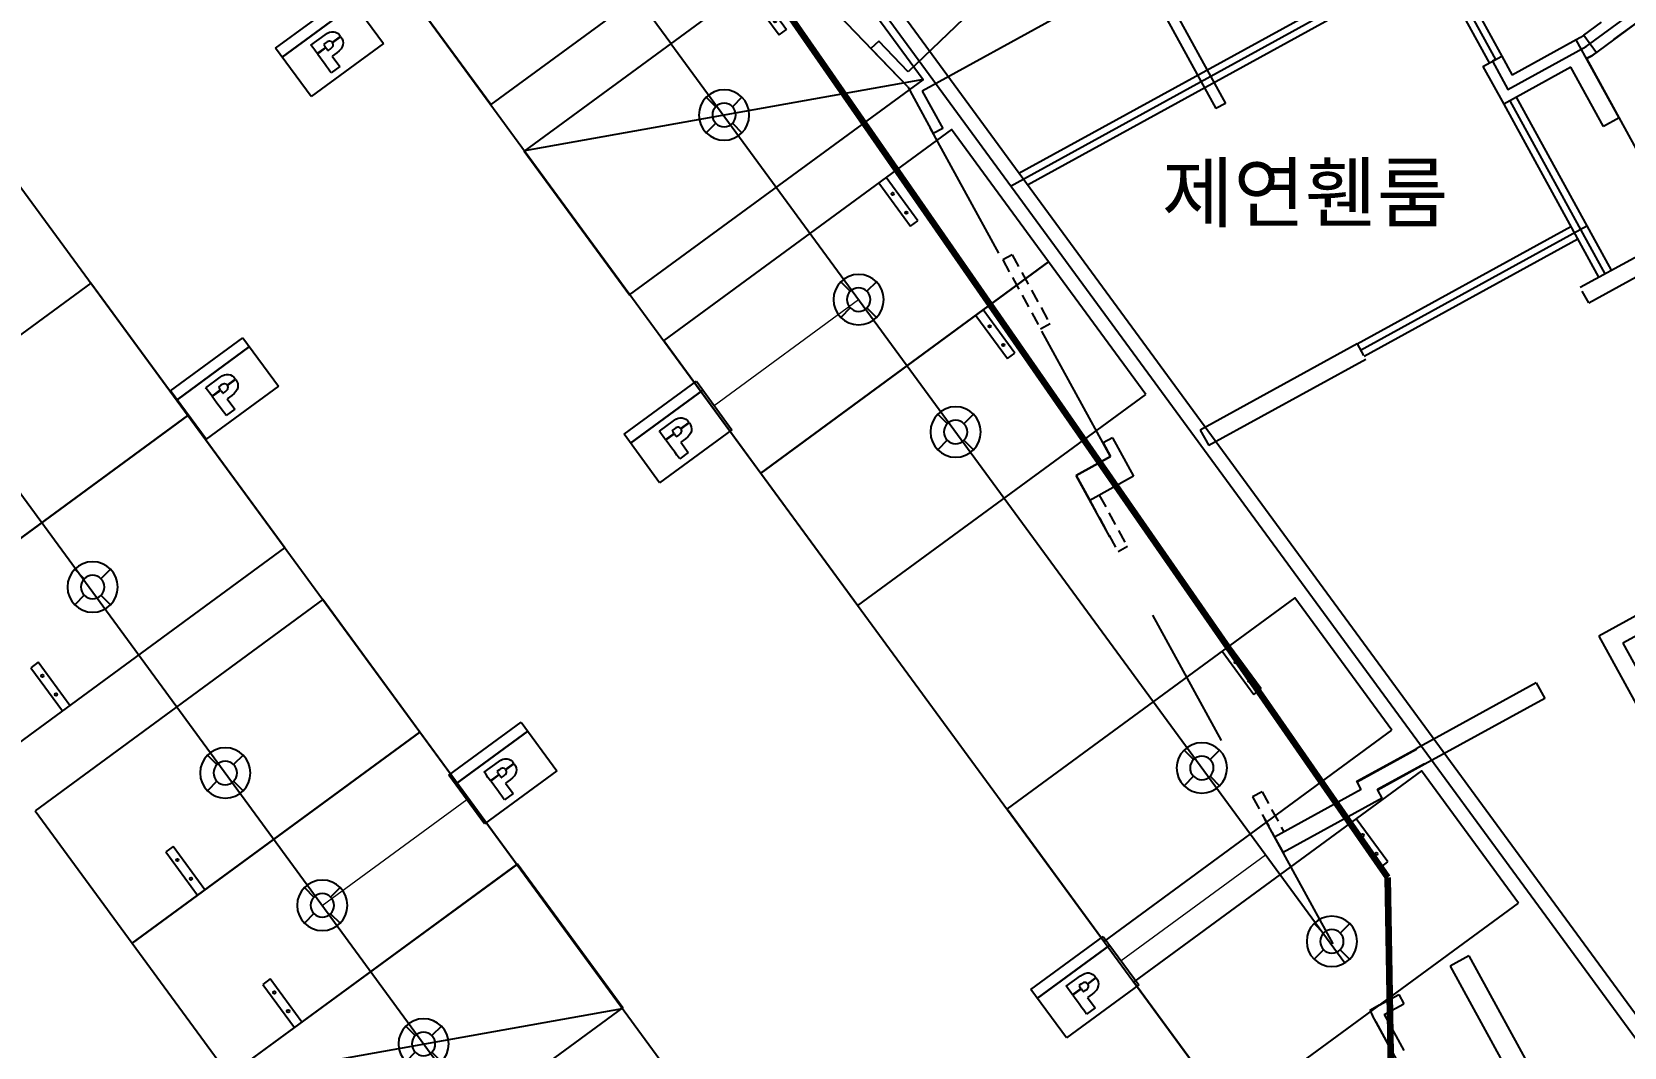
# Model space of a CAD drawing. Header units: millimetres. Extents: x 75184266 to 76346726, y -35077925 to -33679385.
# Drawn here: x 75387357 to 75409672, y -34979865 to -34965641 of the extents above; entities that cross this region are included whole.
import ezdxf
from ezdxf.enums import TextEntityAlignment as Align

# ---------------------------------------------------------------- set-up
doc = ezdxf.new("R2010")
doc.units = ezdxf.units.MM
doc.header["$LTSCALE"] = 50
doc.header["$MEASUREMENT"] = 0
doc.linetypes.add('HIDDEN2', pattern=[0.1875, 0.125, -0.0625])
doc.linetypes.add('XR-지하3층$0$H', pattern=[1.3, 0.8, -0.5])
for name, color, linetype in [('0-유도관제', 6, 'CONTINUOUS'), ('COL', 2, 'CONTINUOUS'), ('XR-지하3층$0$0중앙선', 1, 'CONTINUOUS'), ('XR-지하3층$0$A-주차', 9, 'CONTINUOUS'), ('XR-지하3층$0$일반주차', 8, 'CONTINUOUS'), ('XR-지하3층$0$확장형주차', 8, 'CONTINUOUS')]:
    doc.layers.add(name, color=color, linetype=linetype)
doc.layers.add('DEFPOINT', color=142, linetype='CONTINUOUS', plot=False)
doc.layers.add('건축', color=8, linetype='CONTINUOUS', plot=False)
for name, color, linetype, lineweight in [('구역제어-S.C.M', 2, 'CONTINUOUS', 100), ('주차유도-LGM', 6, 'CONTINUOUS', 20), ('주차유도-USM', 1, 'CONTINUOUS', 35), ('주차유도-레이스웨이', 1, 'CONTINUOUS', 25)]:
    doc.layers.add(name, color=color, linetype=linetype, lineweight=lineweight)
doc.styles.add('XR-지하3층$0$맑은고딕', font='malgun.ttf')

# ---------------------------------------------------------------- blocks, each defined once
blk = doc.blocks.new('XR-지하3층$0$일반형 주차')
at = {"layer": 'XR-지하3층$0$일반주차'}
for p, q in [((750.0025255382062, 3865.002096235752), (0.0025255680084229, 3865.002096235752)), ((750.0025255531073, 3735.002096228302), (750.0025255382062, 3865.002096235752)), ((0.0025255531072617, 3735.002096235752), (750.0025255531073, 3735.002096228302))]:
    blk.add_line(p, q, dxfattribs=at)
blk.add_lwpolyline([(2299.999999940395, 4999.999999992549), (-2.98023224e-08, 4999.999999992549), (-1.49011612e-08, 0), (2299.999999985099, 7.4505806e-09)], close=True, dxfattribs=at)
for centre in [(237.502578869462, 3800.000696554781), (562.5025884062052, 3800.000446856022)]:
    blk.add_circle(centre, 17.49999999999998, dxfattribs=at)
blk = doc.blocks.new('XR-지하3층$0$확장형 주차')
at = {"layer": 'XR-지하3층$0$확장형주차', "color": 7}
for p, q in [((0.0025260448455811, 3834.999964468181), (800.0025492608546, 3835.00025024265)), ((0.0026125609874725, 3964.999964468182), (800.0026358217001, 3965.000250250101)), ((800.0025492608546, 3835.00025024265), (800.0026358217001, 3965.000250250101))]:
    blk.add_line(p, q, dxfattribs=at)
blk.add_lwpolyline([(2499.999999918044, 5099.999999972061), (0, -3.7252903e-08)], dxfattribs=at)
blk.add_lwpolyline([(2500.078474617488, 5090.950575601309), (0.0784746472900224, 5090.950575564056), (0.07847469199350599, -9.049424413591623), (2500.078474691994, -9.049424413591623)], close=True, dxfattribs=at)
for centre in [(237.5025781989098, 3900.000624813139), (612.5025877356528, 3900.000375129283)]:
    blk.add_circle(centre, 17.49999999999998, dxfattribs=at)
blk = doc.blocks.new('XR-지하3층$0$A$C73B52ADF')
at = {"layer": 'XR-지하3층$0$A-주차', "elevation": 1.5171617e-09}
for points in [[(-2037.699036538601, 2465.633505687117), (-37.69903653115035, 2465.633505679667), (-37.69903653860092, -1134.366494312882), (-2037.69903653115, -1134.366494312882)], [(-1166.27766495198, 2020.734899297357), (-1166.277664892375, 1870.734899297357), (-1832.191412292421, 1870.734898999333), (-1832.191412337124, 2020.734898991883)]]:
    blk.add_lwpolyline(points, close=True, dxfattribs=at)
blk = doc.blocks.new('1503-B1F')
at = {"layer": 'COL'}
for p, q in [((-18353.37233641743, -17982.15800632536), (-19962.99905213714, -19523.8551332429)), ((-16573.07473626732, -18043.60305363685), (-15516.79626007378, -19967.73942624777)), ((-16704.56469340622, -18115.78609300405), (-15648.28621722758, -20039.92246562988)), ((-10065.82192872464, -19067.816838786), (-8743.50889824331, -18097.71980790794)), ((-17810.06413345039, -18722.66369307041), (-19763.89769592881, -19795.24480915815)), ((-20374.56280232966, -19094.1572400555), (-20482.89000229538, -19197.91280731559)), ((-19962.99905213714, -19523.8551332429), (-20374.56280232966, -19094.1572400555)), ((-10598.97949855029, -19076.16592911631), (-11497.49420572817, -19569.41669810563)), ((-10540.93427269161, -19044.3012830317), (-10598.97949764132, -19076.16592773795)), ((-10493.22811771929, -19009.30230909586), (-10540.93427269161, -19044.3012830317)), ((-10493.22811771929, -19009.30230909586), (-10315.77134375274, -19251.18883904815)), ((-10493.22811770439, -19009.3023090735, 0.0931605571381934), (-10315.77134375274, -19251.18883904815, 0.0931605571381934)), ((-19967.57069088518, -19735.93789420277), (-20482.89000228047, -19197.91280733049)), ((-11643.3516074717, -19303.7201622501), (-11497.49420569837, -19569.41669819504)), ((-10454.61341869831, -19339.14584189653), (-10379.3315795809, -19297.81894449889)), ((-10379.3315795809, -19297.81894449889), (-10315.77134375274, -19251.18883904815)), ((-11906.3315217942, -19448.08624093979), (-11616.10804119706, -19976.76269119233)), ((-10673.76334834098, -19459.45090901106), (-11616.10804119706, -19976.76269119233)), ((-10219.01020012796, -20287.83763901144), (-10673.76334834098, -19459.45090901106)), ((-19967.57069088518, -19735.93789420277), (-19609.06159694493, -20389.00467839092)), ((-19763.89769592881, -19795.24480915815), (-19477.57163985073, -20316.82163906843)), ((-15516.79626007378, -19967.73942624777), (-15648.28621722758, -20039.92246562988)), ((-9999.860271587968, -20167.53257323057), (-10219.01020012796, -20287.83763901144)), ((-19477.57163985073, -20316.82163906843), (-19609.06159694493, -20389.00467840582)), ((-13668.91045202315, -23333.88232880086), (-15869.17573465407, -24541.74518773705)), ((-13548.60538636148, -23553.03225741535), (-15748.87066906691, -24760.89511627704)), ((-17097.93745853007, -24651.60719514638), (-17229.42741563916, -24723.79023451358)), ((-17229.42741563916, -24723.79023452848), (-17125.96504232287, -24912.25920376927)), ((-17097.93745853007, -24651.60719514638), (-16801.98698019981, -25190.71605006605)), ((-17125.96504233777, -24912.25920375437), (-17608.09488528967, -25176.93034810573)), ((-17608.09488528967, -25176.93034810573), (-17413.20067892969, -25531.95323245228)), ((-16801.98698019981, -25190.71605006605), (-17415.6067802906, -25527.57023378461)), ((-8154.586660578848, -26261.55343792587), (-10284.72396609187, -27430.91867580265)), ((-8034.281594961883, -26480.70336646587), (-9945.268971905112, -27529.76353880018)), ((-10284.72396609187, -27430.91867578775), (-8788.128949701786, -30157.14378700406)), ((-9945.268971890213, -27529.76353881508), (-8568.979021146892, -30036.83872135729)), ((-11159.26861807704, -28082.12651642412), (-12842.34006939828, -29006.06942049414)), ((-11159.26861807704, -28082.12651642412), (-11038.96355247497, -28301.27644500882)), ((-11038.96355247497, -28301.27644500882), (-12722.03500379622, -29225.21934909374)), ((-13612.55116374791, -29577.18663271517), (-14826.64176791906, -30243.67669635266)), ((-13316.92615528405, -29700.09250877053), (-14706.3367023468, -30462.82662481815)), ((-14826.64176791906, -30243.67669635266), (-14706.3367023468, -30462.82662481815)), ((-12104.25109377503, -31909.12378851324), (-10439.22898553311, -34942.15879973024)), ((-12367.23100803792, -32053.48986736685), (-11387.9477738291, -33837.37028571218)), ((-13086.0427736789, -32448.09048258513), (-13013.8597343415, -32579.58043967933)), ((-13086.0427736789, -32448.09048258513), (-13013.8597343415, -32579.58043967933)), ((-13493.66164082288, -32671.85790466518, -4.4663195e-09), (-13452.75791849196, -32746.36888035387, -4.4663195e-09)), ((-13289.98864425719, -32731.16482239217), (-13013.28699336946, -33235.20965806395))]:
    blk.add_line(p, q, dxfattribs=at)
for points in [[(-9999.860271573069, -20167.53257326037), (-10598.97949855029, -19076.16592911631)], [(-11906.3315217942, -19448.08624093979), (-11643.3516074717, -19303.7201622501)], [(-10423.82586532831, -22761.67080704123), (-9003.734328314662, -21982.09398172051), (-9061.480759844184, -21876.90201597661)], [(-10544.13093097508, -22542.52087847143), (-9737.659193933008, -22099.79823695868)], [(-15869.17573465407, -24541.74518773705), (-15748.87066906691, -24760.89511627704)], [(-13670.29759530723, -29471.99466704578), (-12837.52786679566, -29014.83541763574), (-12842.34006939828, -29006.06942049414)], [(-12722.03500378132, -29225.21934909374), (-12726.84720639884, -29216.45335193724), (-13384.29699204862, -29577.36854881794), (-13379.48478944599, -29586.13454600424)], [(-13612.55116374791, -29577.18663271517), (-13670.29759530723, -29471.99466701597)], [(-13316.92615528405, -29700.09250877053), (-13379.48478941619, -29586.13454589993)], [(-12104.25109377503, -31909.12378851324), (-12367.23100803792, -32053.48986736685)], [(-13362.17168374359, -32599.67486532778), (-13086.0427736789, -32448.09048258513)], [(-13144.77695047855, -33307.39269753546), (-13452.75791849196, -32746.36888035387)], [(-13289.98864427209, -32731.16482239217), (-13013.8597343713, -32579.58043966442)]]:
    blk.add_lwpolyline(points, dxfattribs=at)
for points in [[(-13670.29759530723, -29471.99466704578), (-13675.10979790985, -29463.22866988927), (-12842.34006939828, -29006.06942049414), (-12837.52786679566, -29014.83541763574)], [(-13379.48478944599, -29586.13454600424), (-13384.29699204862, -29577.36854881794), (-12726.84720639884, -29216.45335193724), (-12722.03500378132, -29225.21934909374)]]:
    blk.add_lwpolyline(points, close=True, dxfattribs=at)
at = {"layer": 'COL', "elevation": -4.4663195e-09}
blk.add_lwpolyline([(-13362.1716837734, -32599.67486529797), (-13493.66164088249, -32671.85790468007)], dxfattribs=at)
at = {"layer": 'DEFPOINT', "linetype": 'HIDDEN2', "ltscale": 30}
for p, q in [((-18505.50670959055, -22087.55306173116), (-18636.99666665494, -22159.73610112816)), ((-18505.50670959055, -22087.55306173116), (-17973.75833626091, -23056.19571531564)), ((-18636.99666665494, -22159.73610112816), (-18105.24829335511, -23128.37875466794)), ((-17973.75833626091, -23056.19571531564), (-18105.24829335511, -23128.37875466794)), ((-13668.91045203805, -23333.88232884556), (-13548.60538636148, -23553.03225741535)), ((-17415.6067802906, -25527.57023376972), (-17021.00616501271, -26246.3819994703)), ((-17284.11682315171, -25455.38719446212), (-16889.51620790362, -26174.198960118)), ((-16889.51620790362, -26174.198960118), (-17021.00616501271, -26246.3819995299)), ((-15003.13277883828, -29610.46983980387), (-15134.62273587286, -29682.65287915617)), ((-15003.13277882337, -29610.46983986348), (-14695.15181082487, -30171.49365695566)), ((-15134.62273596227, -29682.65287920088), (-14826.64176790416, -30243.67669634521))]:
    blk.add_line(p, q, dxfattribs=at)
blk.add_lwpolyline([(-10423.82586532831, -22761.67080704123), (-10544.13093097508, -22542.52087847143)], dxfattribs=at)
at = {"layer": 'XR-지하3층$0$0중앙선', "color": 7, "linetype": 'XR-지하3층$0$H', "ltscale": 50}
for points in [[(-7082.554725825788, -16879.1832935363), (-10379.33157968521, -19297.8189445287), (-10454.61342024803, -19339.14584266394), (-9460.604167744517, -21149.16531775892)], [(-12442.19536742568, -34587.22828020901), (-17608.09488540887, -25176.93034807593), (-17125.96504247188, -24912.25920373946), (-19967.57069095969, -19735.93789420277), (-24052.08151680231, -15471.45712736994), (-24449.28125011921, -15851.89420754462), (-28620.25505483151, -11497.14076782018), (-30363.34858502448, -9677.243807792664), (-31874.72134834528, -8099.277594476937), (-30946.71833512187, -7210.438234902917), (-31932.39622429013, -6181.3298349306), (-26212.72006455064, -703.0358825027942), (-23508.15827739239, -3526.764895625413), (-22641.54067750275, -2696.720357529819), (-17204.74895215034, -8373.065637134017), (-18161.63921867311, -9289.57314777374), (-16733.2709094584, -10780.87760289013), (-16671.25046885013, -10721.47455371171), (-16068.28321893513, -10279.11580405384), (-16575.91643613577, -9587.174692533912), (-12141.33005319536, -6333.800503544509), (-10632.94747470319, -8389.83600831777), (-10632.94747470319, -8389.83600831777), (-8922.809707775712, -7135.216616548598)]]:
    blk.add_lwpolyline(points, dxfattribs=at)
blk = doc.blocks.new('센서')
at = {"layer": '0-유도관제', "color": 0}
for p, q in [((405935.3982498521, 34224.46239639449), (406072.0329226733, 34087.99772493518)), ((406310.9948484533, 34088.1464764195), (406447.4595194956, 34224.78114950398)), ((405935.7170031206, 33712.40112547556), (406072.1816741596, 33849.03579856004)), ((406311.1435999428, 33849.18455004436), (406447.7782727624, 33712.71987858505))]:
    blk.add_line(p, q, dxfattribs=at)
for major_axis, ratio, start_param, end_param in [((-6.110276085397167e-12, 362.0820671227044), 0.9999999975051042, 2.801804347482335, 9.084989654661921), ((-0.3386371830511741, 168.9712919898011), 0.999999997519907, 2.862310370331367, 9.145495677510954)]:
    blk.add_ellipse((406191.5882613072, 33968.59113748977), major_axis=major_axis, ratio=ratio, start_param=start_param, end_param=end_param, dxfattribs=at)
blk = doc.blocks.new('만공차등')
at = {"layer": '0-유도관제', "color": 0}
for p, q in [((305754.6925491464, 78525.26289685772), (306596.9213140719, 78525.26289685772)), ((305754.6925488412, 77268.68577393962), (305754.6925491464, 78525.26289685772)), ((306442.4718264272, 77268.68577399442), (306442.4718267323, 78525.26289690888)), ((306442.4718267323, 78525.26289685772), (306442.4718264272, 77268.68577404559)), ((306596.9213140719, 78525.26289690888), (306596.921313765, 77268.68577409674)), ((306184.5810311973, 78101.27162425118), (306184.5810311973, 77951.8255880229)), ((306190.9369771428, 78101.27162425118), (306190.9369771428, 77951.8255880229)), ((306184.5810311973, 77837.58285066979), (306184.5810311973, 77692.77812396227)), ((306190.9369771428, 77837.62571566956), (306190.9369771428, 77692.67704466436)), ((306596.921313765, 77268.68577409674), (305754.6925488394, 77268.68577409674))]:
    blk.add_line(p, q, dxfattribs=at)
for points in [[(305857.8262654963, 77951.8255880229), (305857.8262654963, 77951.8255880229), (305857.8262654963, 78101.27162425118), (305857.8262654963, 78101.27162425118)], [(305857.8262654963, 78101.27162425118), (305857.8262654963, 78101.27162425118), (306043.7902255465, 78101.27162425118), (306184.5810311973, 78101.27162425118)], [(306190.9369771428, 78101.27162425118), (306273.7235575634, 78101.27162425118), (306339.3381096954, 78101.27162425118), (306339.3381096954, 78101.27162425118)], [(306339.3381096954, 78101.27162425118), (306339.3381096954, 78101.27162425118), (306339.3381096954, 77853.94664561523), (306339.3381096954, 77853.94664561523)], [(306036.5046033164, 77951.8255880229), (306036.5046033164, 77951.8255880229), (305857.8262654963, 77951.8255880229), (305857.8262654963, 77951.8255880229)], [(306036.5046033164, 77870.36928695955), (306036.5046033164, 77870.36928695955), (306036.5046033164, 77951.8255880229), (306036.5046033164, 77951.8255880229)], [(306134.0550928985, 77951.8255880229), (306134.0550928985, 77951.8255880229), (306134.0550928985, 77915.36732424462), (306134.0550928985, 77915.36732424462)], [(306184.5810311973, 77951.8255880229), (306158.8293997225, 77951.8255880229), (306134.0550928985, 77951.8255880229), (306134.0550928985, 77951.8255880229)], [(306134.0550928985, 77915.36732424462), (306134.0550928985, 77886.6824440281), (306139.0366274408, 77866.53733731108), (306148.9996965217, 77854.9320040972)], [(306241.4591672858, 77951.8255880229), (306241.4591672858, 77951.8255880229), (306216.6872643485, 77951.8255880229), (306190.9369771428, 77951.8255880229)], [(306225.693431598, 77852.63283430593), (306236.2039220578, 77862.70538766627), (306241.4591672858, 77881.64616734612), (306241.4591672858, 77909.45517335643)], [(306241.4591672858, 77909.45517335643), (306241.4591672858, 77909.45517335643), (306241.4591672858, 77951.8255880229), (306241.4591672858, 77951.8255880229)], [(306077.5612066772, 77736.52476000546), (306050.19013777, 77765.75706159719), (306036.5046033164, 77810.37190391523), (306036.5046033164, 77870.36928695955)], [(306184.5810311973, 77692.77812396227), (306139.2866154901, 77694.11886890973), (306103.6133406488, 77708.70108092291), (306077.5612066772, 77736.52476000546)], [(306148.9996965217, 77854.9320040972), (306158.3834987911, 77844.00142123301), (306170.2439436842, 77838.21837008934), (306184.5810311973, 77837.58285066979)], [(306190.9369771428, 77837.62571566956), (306204.4598237976, 77838.38434357518), (306216.0453086148, 77843.38671645032), (306225.693431598, 77852.63283430593)], [(306339.3381096954, 77853.94664561523), (306339.3381096954, 77800.080382007), (306326.5284494479, 77759.73542644053), (306300.9091289513, 77732.91177891585)]]:
    blk.add_open_spline(points, degree=3, dxfattribs=at)
blk.add_open_spline([(306300.9091289513, 77732.91177891585), (306275.2898084546, 77706.08813138385), (306238.8315446727, 77692.67630761785), (306191.5343376019, 77692.67630761785), (306191.3350389376, 77692.67630761785), (306191.1359187865, 77692.67655330368), (306190.9369771428, 77692.67704466436)], degree=3, knots=[0.4989771303049109, 0.4989771303049109, 0.4989771303049109, 0.4989771303049109, 0.9979542606098218, 0.9979542606098218, 0.9979542606098218, 1, 1, 1, 1], dxfattribs=at)

msp = doc.modelspace()

# ---------------------------------------------------------------- linework, layer by layer
at = {"layer": '건축'}
for p, q in [((75389887.62179966, -34961338.13206789), (75407647.28659111, -34985561.97726866)), ((75385048.76436512, -34964885.73107682), (75399523.07001013, -34984628.40884977))]:
    msp.add_line(p, q, dxfattribs=at)
at = {"layer": '건축', "ltscale": 0.5}
for p, q in [((75410707.52772203, -34980941.40723848), (75398700.45751393, -34964563.99170647)), ((75410765.0843897, -34980681.65648676), (75398965.43135498, -34964587.15403649)), ((75401073.59687862, -34967800.90869099), (75406135.21511446, -34965022.27071549)), ((75401190.78790626, -34967622.49807262), (75405911.77314535, -34965030.85479654)), ((75401310.0566261, -34967785.17833939), (75406008.01719786, -34965206.17473937)), ((75407299.82311304, -34965200.76494241), (75407781.04337536, -34966077.36465684)), ((75407475.1430559, -34965104.52088995), (75407956.36331822, -34965981.12060439)), ((75409106.48680823, -34965686.70275111), (75409356.4362233, -34965503.3307508)), ((75408071.26685616, -34966606.04110695), (75409401.8408821, -34969029.83931679)), ((75408158.92682758, -34966557.9190807), (75409489.50085351, -34968981.71729054)), ((75407983.60688475, -34966654.1631332), (75409314.18091068, -34969077.96134304)), ((75405930.80447394, -34970011.28277081), (75408924.3924982, -34968367.91557486)), ((75405978.92650017, -34970098.94274224), (75409147.8344673, -34968359.33149382)), ((75406027.0485264, -34970186.60271367), (75409020.63655071, -34968543.2355177))]:
    msp.add_line(p, q, dxfattribs=at)
msp.add_lwpolyline([(75407387.48298202, -34965152.64272954), (75407868.70324458, -34966029.24244381), (75407824.87325877, -34966053.30345695), (75408042.91369991, -34966450.48994995), (75409139.60286102, -34965848.44886177), (75409747.66615674, -34965402.64844421)], dxfattribs=at)
at = {"layer": '구역제어-S.C.M', "ltscale": 0.5}
for p, q in [((75406360.76448373, -34977489.77793352), (75395457.38202491, -34961784.32167494)), ((75406549.76367193, -34988954.47770543), (75406360.76448373, -34977489.77793352))]:
    msp.add_line(p, q, dxfattribs=at)
at = {"layer": '주차유도-LGM', "color": 6, "lineweight": 20, "ltscale": 500}
for p, q in [((75396919.89513364, -34970875.53140305), (75398943.34647189, -34969392.04193442)), ((75387526.19861545, -34972493.11619455), (75389549.6499537, -34971009.62672592)), ((75391427.73259063, -34977878.46226621), (75393451.18392888, -34976394.97279757)), ((75402621.3867158, -34978652.25760589), (75404644.83805405, -34977168.76813725))]:
    msp.add_line(p, q, dxfattribs=at)
at = {"layer": '주차유도-레이스웨이', "ltscale": 0.5}
for p, q in [((75396312.47344892, -34965803.58111162), (75395839.1718442, -34965158.0228442)), ((75396312.47344892, -34965803.58111162), (75405757.00249447, -34978685.73930542)), ((75393583.17108053, -34980823.9706045), (75386133.74147078, -34970663.09013884))]:
    msp.add_line(p, q, dxfattribs=at)

# ---------------------------------------------------------------- block references
at = {"layer": '건축'}
for p in [(75419599.71492594, -34946677.40044201), (75419599.71492596, -34946677.40044201)]:
    msp.add_blockref('1503-B1F', p, dxfattribs=at)
for name, p, rotation in [('XR-지하3층$0$A$C73B52ADF', (75394727.10332286, -34966020.09985887, -1.5171617e-09), 306.2476159917877), ('XR-지하3층$0$확장형 주차', (75394263.21075337, -34967305.89673702), 306.2469333594607), ('XR-지하3층$0$일반형 주차', (75396214.17373095, -34969966.97315516), 306.2469333594607), ('XR-지하3층$0$일반형 주차', (75397574.08665138, -34971821.86852926), 306.2469333594607), ('XR-지하3층$0$일반형 주차', (75389542.87065057, -34971015.60662647), 126.2469333594607), ('XR-지하3층$0$일반형 주차', (75390902.3022856, -34972869.84553643), 126.2469333594607), ('XR-지하3층$0$일반형 주차', (75392794.35504417, -34975450.56953506), 126.2469333594607), ('XR-지하3층$0$일반형 주차', (75401024.29570448, -34976527.88791337), 306.2469333594607), ('XR-지하3층$0$일반형 주차', (75394154.26796456, -34977305.46490917), 126.2469333594607), ('XR-지하3층$0$일반형 주차', (75402800.28072369, -34978950.29788861), 306.2469333594607), ('XR-지하3층$0$확장형 주차', (75395632.43377608, -34979321.6549791), 126.2469333594607)]:
    msp.add_blockref(name, p, dxfattribs=dict(at, rotation=rotation))
at = {"layer": '주차유도-LGM', "color": 6, "rotation": 126.2469349002818}
for p in [(75635382.48059165, -35166703.80105636), (75633909.90794766, -35171503.78119524), (75640266.75353938, -35172112.65783688), (75637811.44192284, -35176889.12726689), (75645968.24512154, -35179889.38403972)]:
    msp.add_blockref('만공차등', p, dxfattribs=at)
at = {"layer": '주차유도-USM', "extrusion": (0, 0, -1), "xscale": 0.9750000000000001, "yscale": 0.9750000000000001, "zscale": -0.9750000000000001, "rotation": 270}
for p in [(-75430178.18465962, -34570769.46396221), (-75432062.72283094, -34573355.24337963), (-75433422.63574152, -34575210.13875446), (-75421328.16905725, -34577381.83181453), (-75423187.1961631, -34579986.76850576), (-75436872.84469055, -34579916.15821489), (-75424547.10907677, -34581841.66388479), (-75438694.93747081, -34582346.1054555), (-75425966.13358738, -34583782.71754549)]:
    msp.add_blockref('센서', p, dxfattribs=at)

# ---------------------------------------------------------------- texts
at = {"layer": '건축', "style": 'XR-지하3층$0$맑은고딕'}
msp.add_text('제연휀룸', height=800, dxfattribs=at).set_placement((75405201.82935107, -34967886.8631159, 3.0346708e-09), align=Align.MIDDLE)

doc.saveas('drawing.dxf')
